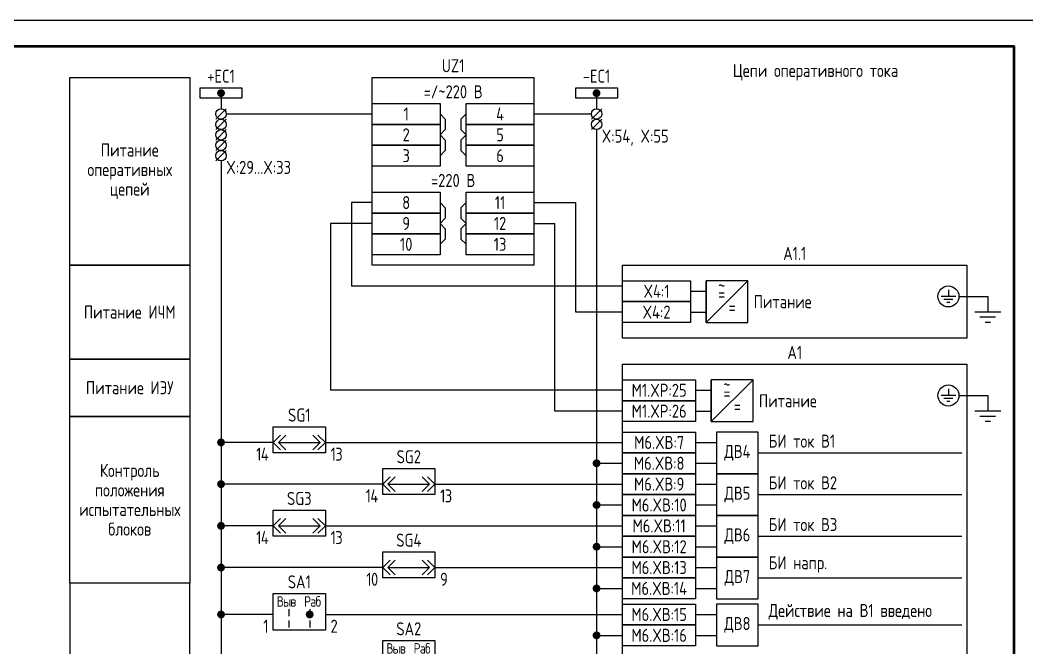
# Model space of a CAD drawing. Header units: millimetres. Extents: x -1102 to 3953, y -90 to 618.
# Drawn here: x 224.5 to 417.5, y 176.6 to 297 of the extents above; entities that cross this region are included whole.
import ezdxf

# ---------------------------------------------------------------- set-up
doc = ezdxf.new("R2010")
doc.units = ezdxf.units.MM
doc.styles.add('Gost_type_A', font='GOST_A.TTF')

# ---------------------------------------------------------------- blocks, each defined once
blk = doc.blocks.new('Формат_А3')
blk.add_lwpolyline([(-420, 297), (0, 297), (0, 0), (-420, 0)], close=True)
at = {"lineweight": 50}
blk.add_lwpolyline([(-400, 292), (-5, 292), (-5, 5), (-400, 5)], close=True, dxfattribs=at)
blk = doc.blocks.new('POINT')
at = {"const_width": 0.75}
blk.add_lwpolyline([(-0.375, 0, 1), (0.375, 0, 1)], format="xyb", close=True, dxfattribs=at)
blk = doc.blocks.new('Шинка')
blk.add_lwpolyline([(-4, 1), (4, 1), (4, -1), (-4, -1)], close=True)
blk.add_blockref('POINT', (0, 0))
blk = doc.blocks.new('БИ_разъем')
for p, q in [((0, 0), (1.41, 1.41)), ((0, 0), (1.41, 1.41)), ((0, 0), (1.41, -1.41)), ((0, 0), (1.41, -1.41)), ((1, 0), (2.41, 1.41)), ((1, 0), (2.41, -1.41)), ((1, 0), (9, 0)), ((9, 0), (7.59, 1.41)), ((9, 0), (7.59, -1.41)), ((10, 0), (8.59, 1.41)), ((10, 0), (8.59, 1.41)), ((10, 0), (8.59, -1.41)), ((10, 0), (8.59, -1.41))]:
    blk.add_line(p, q)
blk = doc.blocks.new('Переключатель_положение')
for p, q in [((2, 1), (2, -0.34)), ((2, -1.14), (2, -2.49))]:
    blk.add_line(p, q)

msp = doc.modelspace()

# ---------------------------------------------------------------- linework, layer by layer
for p, q in [((263, 283), (263, 280)), ((335, 283), (335, 280)), ((264, 280), (262, 278)), ((336, 280), (334, 278)), ((264, 278), (262, 276)), ((264, 279), (292, 279)), ((323, 279), (334, 279)), ((336, 278), (334, 276)), ((264, 276), (262, 274)), ((335, 276), (335, 66)), ((264, 274), (262, 272)), ((264, 272), (262, 270)), ((263, 270), (263, 94)), ((292, 262), (288, 262)), ((288, 262), (288, 246)), ((323, 262), (331, 262)), ((331, 241), (331, 262)), ((284, 258), (284, 226)), ((292, 258), (284, 258)), ((323, 258), (327, 258)), ((327, 222), (327, 258)), ((340, 246), (288, 246)), ((356, 239), (356, 247)), ((356, 239), (364, 247)), ((404.48, 244), (410, 244)), ((340, 241), (331, 241)), ((357, 220), (357, 228)), ((357, 220), (365, 228)), ((340, 226), (284, 226)), ((404.48, 225), (410, 225)), ((340, 222), (327, 222)), ((273, 216), (263, 216)), ((283, 216), (340, 216)), ((354, 216), (358, 216)), ((366, 214), (405, 214)), ((335, 212), (340, 212)), ((354, 212), (358, 212)), ((294, 208), (263, 208)), ((304, 208), (340, 208)), ((354, 208), (358, 208)), ((366, 206), (405, 206)), ((335, 204), (340, 204)), ((354, 204), (358, 204)), ((273, 200), (263, 200)), ((283, 200), (340, 200)), ((354, 200), (358, 200)), ((366, 198), (405, 198)), ((335, 196), (340, 196)), ((354, 196), (358, 196)), ((294, 192), (263, 192)), ((304, 192), (340, 192)), ((354, 192), (358, 192)), ((366, 190), (405, 190)), ((335, 188), (340, 188)), ((354, 188), (358, 188)), ((273, 183), (263, 183)), ((283, 183), (340, 183)), ((354, 183), (358, 183)), ((366, 181), (405, 181)), ((335, 179), (340, 179)), ((354, 179), (358, 179))]:
    msp.add_line(p, q)
at = {"ltscale": 4.32}
for p, q in [((402.46, 245.28), (402.46, 244)), ((403.89, 244), (401.04, 244)), ((403.32, 243.43), (401.61, 243.43)), ((410, 244), (410, 241)), ((402.75, 242.86), (402.18, 242.86)), ((412.5, 241), (407.5, 241)), ((411.5, 240), (408.5, 240)), ((410.5, 239), (409.5, 239)), ((402.46, 226.28), (402.46, 225)), ((403.89, 225), (401.04, 225)), ((403.32, 224.43), (401.61, 224.43)), ((410, 225), (410, 222)), ((402.75, 223.86), (402.18, 223.86)), ((412.5, 222), (407.5, 222)), ((411.5, 221), (408.5, 221)), ((410.5, 220), (409.5, 220))]:
    msp.add_line(p, q, dxfattribs=at)
at = {"ltscale": 4}
for p, q in [((353, 245), (356, 245)), ((353, 241), (356, 241)), ((354, 226), (357, 226)), ((354, 222), (357, 222))]:
    msp.add_line(p, q, dxfattribs=at)
for points in [[(257, 250), (234, 250), (234, 286), (257, 286)], [(292, 286), (323, 286), (323, 250), (292, 250)], [(292, 281), (305, 281), (305, 277), (292, 277)], [(310, 281), (323, 281), (323, 277), (310, 277)], [(292, 277), (305, 277), (305, 273), (292, 273)], [(310, 277), (323, 277), (323, 273), (310, 273)], [(292, 273), (305, 273), (305, 269), (292, 269)], [(310, 273), (323, 273), (323, 269), (310, 269)], [(292, 264), (305, 264), (305, 260), (292, 260)], [(310, 264), (323, 264), (323, 260), (310, 260)], [(292, 260), (305, 260), (305, 256), (292, 256)], [(310, 260), (323, 260), (323, 256), (310, 256)], [(292, 256), (305, 256), (305, 252), (292, 252)], [(310, 256), (323, 256), (323, 252), (310, 252)], [(257, 232), (234, 232), (234, 250), (257, 250)], [(340, 250), (406, 250), (406, 236), (340, 236)], [(340, 247), (353, 247), (353, 243), (340, 243)], [(340, 243), (353, 243), (353, 239), (340, 239)], [(257, 221), (234, 221), (234, 232), (257, 232)], [(340, 231), (406, 231), (406, 62), (340, 62)], [(340, 228), (354, 228), (354, 224), (340, 224)], [(340, 224), (354, 224), (354, 220), (340, 220)], [(257, 189), (234, 189), (234, 221), (257, 221)], [(273, 219), (283, 219), (283, 214), (273, 214)], [(340, 218), (354, 218), (354, 214), (340, 214)], [(340, 214), (354, 214), (354, 210), (340, 210)], [(294, 211), (304, 211), (304, 206), (294, 206)], [(340, 210), (354, 210), (354, 206), (340, 206)], [(340, 206), (354, 206), (354, 202), (340, 202)], [(273, 203), (283, 203), (283, 198), (273, 198)], [(340, 202), (354, 202), (354, 198), (340, 198)], [(340, 198), (354, 198), (354, 194), (340, 194)], [(294, 195), (304, 195), (304, 190), (294, 190)], [(340, 194), (354, 194), (354, 190), (340, 190)], [(340, 190), (354, 190), (354, 186), (340, 186)], [(257, 189), (234, 189), (234, 100), (257, 100)], [(273, 187), (283, 187), (283, 180), (273, 180)], [(340, 185), (354, 185), (354, 181), (340, 181)], [(340, 181), (354, 181), (354, 177), (340, 177)], [(294, 178), (304, 178), (304, 171), (294, 171)]]:
    msp.add_lwpolyline(points, close=True)
for points in [[(305, 279), (306, 278), (306, 276), (305, 275)], [(310, 279), (309, 278), (309, 276), (310, 275)], [(305, 275), (306, 274), (306, 272), (305, 271)], [(310, 275), (309, 274), (309, 272), (310, 271)], [(305, 262), (306, 261), (306, 259), (305, 258)], [(310, 262), (309, 261), (309, 259), (310, 258)], [(305, 258), (306, 257), (306, 255), (305, 254)], [(310, 258), (309, 257), (309, 255), (310, 254)]]:
    msp.add_lwpolyline(points)
for points in [[(356, 239), (364, 239), (364, 247), (356, 247)], [(357, 220), (365, 220), (365, 228), (357, 228)], [(358, 210), (366, 210), (366, 218), (358, 218)], [(358, 202), (366, 202), (366, 210), (358, 210)], [(358, 194), (366, 194), (366, 202), (358, 202)], [(358, 186), (366, 186), (366, 194), (358, 194)], [(358, 177), (366, 177), (366, 185), (358, 185)]]:
    msp.add_lwpolyline(points, close=True, dxfattribs=at)
for centre, radius in [((263, 279), 1), ((335, 279), 1), ((263, 277), 1), ((335, 277), 1), ((263, 275), 1), ((263, 273), 1), ((263, 271), 1), ((402.46, 244), 2.02), ((402.46, 225), 2.02)]:
    msp.add_circle(centre, radius)

# ---------------------------------------------------------------- block references
for name, p in [('Формат_А3', (420, 0)), ('Шинка', (263, 283)), ('Шинка', (335, 283)), ('POINT', (263, 216)), ('БИ_разъем', (273, 216)), ('POINT', (335, 212)), ('POINT', (263, 208)), ('БИ_разъем', (294, 208)), ('POINT', (335, 204)), ('POINT', (263, 200)), ('БИ_разъем', (273, 200)), ('POINT', (335, 196)), ('БИ_разъем', (294, 192)), ('POINT', (263, 192)), ('POINT', (335, 188)), ('POINT', (263, 183)), ('Переключатель_положение', (274, 183)), ('POINT', (280, 183)), ('Переключатель_положение', (278, 183)), ('POINT', (335, 179))]:
    msp.add_blockref(name, p)

# ---------------------------------------------------------------- texts
at = {"char_height": 2.5, "line_spacing_factor": 0.9, "style": 'Gost_type_A'}
for s, insert, width, attachment_point in [('UZ1', (307.5, 287), 31, 8), ('Цепи оперативного тока', (377, 287), 56, 5), ('=/~220 В', (307.5, 282), 31, 8), ('X:54, X:55', (336, 276), 16, 1), ('Питание оперативных цепей', (245.5, 268), 23, 5), ('X:29...X:33', (264, 270), 16, 1), ('=220 В', (307.5, 265), 31, 8), ('A1.1', (373, 251), 66, 8), ('Питание ИЧМ', (245.5, 241), 23, 5), ('A1', (373, 232), 66, 8), ('Питание ИЭУ', (245.5, 226.5), 23, 5), ('SG1', (278, 220), 10, 8), ('{\\T0.9;14}', (272, 215), 5, 3), ('{\\T0.9;13}', (284, 215), 5, 1), ('SG2', (299, 212), 10, 8), ('Контроль положения\\Pиспытательных блоков', (245.5, 205), 23, 5), ('{\\T0.9;14}', (293, 207), 5, 3), ('{\\T0.9;13}', (305, 207), 5, 1), ('SG3', (278, 204), 10, 8), ('{\\T0.9;14}', (272, 199), 5, 3), ('{\\T0.9;13}', (284, 199), 5, 1), ('SG4', (299, 196), 10, 8), ('{\\T0.9;10}', (293, 191), 5, 3), ('{\\T0.9;9}', (305, 191), 5, 1)]:
    msp.add_mtext(s, dxfattribs=dict(at, insert=insert, width=width, attachment_point=attachment_point))
at = {"style": 'Gost_type_A'}
for s, insert, char_height, width, attachment_point in [('+EC1', (263, 285), 2.5, 10, 8), ('-EC1', (335, 285), 2.5, 10, 8), ('1', (298.5, 279), 2.5, 13, 5), ('4', (316.5, 279), 2.5, 13, 5), ('2', (298.5, 275), 2.5, 13, 5), ('5', (316.5, 275), 2.5, 13, 5), ('3', (298.5, 271), 2.5, 13, 5), ('6', (316.5, 271), 2.5, 13, 5), ('8', (298.5, 262), 2.5, 13, 5), ('11', (316.5, 262), 2.5, 13, 5), ('9', (298.5, 258), 2.5, 13, 5), ('12', (316.5, 258), 2.5, 13, 5), ('10', (298.5, 254), 2.5, 13, 5), ('13', (316.5, 254), 2.5, 13, 5), ('X4:1', (346.5, 245), 2.5, 13, 5), ('~', (359, 246.03), 2.5, 2.7, 5), ('=', (359, 244.53), 2.5, 6, 5), ('Питание', (370.67, 242.99), 2.5, 11.3452, 5), ('X4:2', (346.5, 241), 2.5, 13, 5), ('=', (361, 242), 2.5, 6, 5), ('M1.XP:25', (347, 226), 2.5, 13.9956, 5), ('~', (360, 227.03), 2.5, 2.7, 5), ('=', (360, 225.53), 2.5, 6, 5), ('Питание', (371.67, 223.99), 2.5, 11.3452, 5), ('M1.XP:26', (347, 222), 2.5, 13.9956, 5), ('=', (362, 223), 2.5, 6, 5), ('M6.XВ:7', (347, 216), 2.5, 14, 5), ('БИ ток В1', (368, 215), 2.5, 27.8465, 7), ('ДВ4', (362, 214), 2.5, 7.9998, 5), ('M6.XВ:8', (347, 212), 2.5, 14, 5), ('M6.XВ:9', (347, 208), 2.5, 14, 5), ('БИ ток В2', (368, 207), 2.5, 27.8465, 7), ('ДВ5', (362, 206), 2.5, 7.9998, 5), ('M6.XВ:10', (347, 204), 2.5, 14, 5), ('M6.XВ:11', (347, 200), 2.5, 14, 5), ('БИ ток В3', (368, 199), 2.5, 27.8465, 7), ('ДВ6', (362, 198), 2.5, 7.9998, 5), ('M6.XВ:12', (347, 196), 2.5, 14, 5), ('M6.XВ:13', (347, 192), 2.5, 14, 5), ('БИ напр.', (368, 191), 2.5, 27.8465, 7), ('ДВ7', (362, 190), 2.5, 7.9998, 5), ('SA1', (278, 188), 2.5, 10, 8), ('M6.XВ:14', (347, 188), 2.5, 14, 5), ('{\\T0.9;Выв}', (275.5, 185.5), 2, 5, 5), ('{\\T0.9;Раб}', (280.5, 185.5), 2, 5, 5), ('M6.XВ:15', (347, 183), 2.5, 14, 5), ('Действие на В1 введено', (368, 182), 2.5, 37.8684, 7), ('{\\T0.9;1}', (272, 182), 2.5, 5, 3), ('{\\T0.9;2}', (284, 182), 2.5, 5, 1), ('SA2', (299, 179), 2.5, 10, 8), ('ДВ8', (362, 181), 2.5, 7.9998, 5), ('M6.XВ:16', (347, 179), 2.5, 14, 5), ('{\\T0.9;Выв}', (296.5, 176.5), 2, 5, 5), ('{\\T0.9;Раб}', (301.5, 176.5), 2, 5, 5)]:
    msp.add_mtext(s, dxfattribs=dict(at, insert=insert, char_height=char_height, width=width, attachment_point=attachment_point))

doc.saveas('drawing.dxf')
